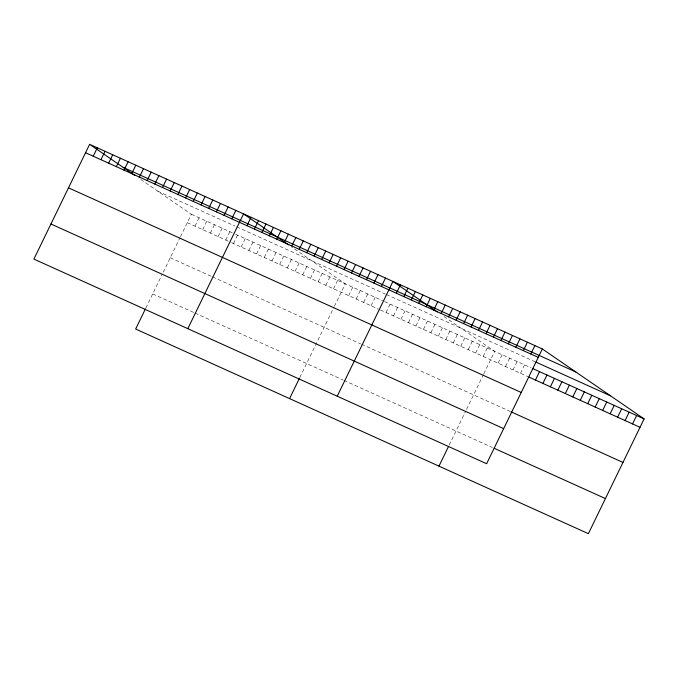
<?xml version="1.0" encoding="UTF-8"?>
<svg xmlns="http://www.w3.org/2000/svg" width="678" height="678" viewBox="0 0 678 678"><rect width="100%" height="100%" fill="white"/><g stroke="black" fill="none" stroke-linecap="round" stroke-linejoin="round"><path stroke-width="0.51" stroke-dasharray="3.39 2.54" d="M145.872 307.973L162.347 274.048M163.228 272.242L180.051 237.597M180.475 236.715L191.374 214.273L138.337 177.814M194.984 226.155L199.069 217.748M202.688 229.63L206.765 221.231M210.383 233.113L214.46 224.706M218.079 236.588L222.155 228.181M225.774 240.071L229.859 231.664M233.469 243.546L237.554 235.139M241.165 247.029L245.25 238.622M248.86 250.504L252.945 242.097M256.555 253.987L260.64 245.58M264.259 257.462L268.335 249.055M271.954 260.945L276.031 252.538M279.65 264.42L283.726 256.013M287.345 267.903L291.43 259.496M295.04 271.378L299.125 262.971M302.735 274.861L306.82 266.454M310.431 278.336L314.516 269.929M318.126 281.819L322.211 273.412M325.83 285.294L329.906 276.887M333.525 288.777L337.602 280.37M299.803 377.553L333.974 307.168M334.398 306.295L345.297 283.845L291.54 246.894M348.687 295.625L352.772 287.226M356.162 299.006L360.238 290.599M363.628 302.38L367.713 293.972M371.095 305.761L375.18 297.354M386.036 312.516L390.121 304.108M393.511 315.889L397.588 307.481M400.978 319.262L405.063 310.855M408.453 322.643L412.529 314.236M415.919 326.016L420.004 317.609M423.386 329.398L427.471 320.991M430.861 332.771L434.937 324.364M438.327 336.144L442.412 327.737M445.802 339.525L449.878 331.118M453.268 342.899L457.353 334.491M460.735 346.28L464.82 337.873M468.21 349.653L472.286 341.246M475.676 353.026L479.761 344.619M483.151 356.408L487.228 348M449.2 445.082L465.676 411.156M466.549 409.343L483.372 374.697M483.804 373.824L494.703 351.374L443.827 316.406M498.084 363.162L502.169 354.755M505.559 366.535L509.644 358.128M513.026 369.908L517.111 361.501M520.501 373.29L524.577 364.883M157.796 191.188L234.758 225.977M236.681 226.85L385.494 294.108M386.426 294.532L534.891 361.637M191.374 214.273L234.664 233.842M235.63 234.274L382.655 300.727M384.519 301.574L531.12 367.832M187.289 222.681L230.588 242.241M231.545 242.682L378.57 309.134M380.434 309.982L527.967 376.663M170.246 257.776L211.621 276.471M212.578 276.904L360.594 343.814M361.527 344.229L509.992 411.343M152.694 293.938L194.061 312.634M195.018 313.067L343.034 379.968M343.966 380.392L492.431 447.505"/><path stroke-width="1.02" d="M89.623 144.329L33.9 259.098L486.626 463.727L542.349 348.967L89.623 144.329L134.736 175.339M93.242 156.22L97.318 147.812M100.937 159.694L105.022 151.287M108.633 163.178L112.718 154.77M116.328 166.652L120.413 158.245M124.023 170.136L128.108 161.728M131.718 173.61L135.803 165.203M139.422 177.094L143.499 168.686M147.118 180.568L151.194 172.161M154.813 184.052L158.889 175.644M162.508 187.526L166.593 179.119M170.203 191.001L174.288 182.602M177.899 194.484L181.984 186.077M185.594 197.959L189.679 189.56M193.289 201.442L197.374 193.035M145.448 308.854L135.651 329.033L588.377 533.671L644.1 418.902L542.349 348.967M200.993 204.917L205.07 196.51M208.688 208.4L212.765 199.993M216.384 211.875L220.46 203.468M224.079 215.358L228.164 206.951M231.774 218.833L235.859 210.426M187.823 328.669L243.555 213.909L288.659 244.911M246.945 225.689L251.021 217.282M254.411 229.071L258.496 220.664M261.877 232.444L265.962 224.037M269.352 235.817L273.429 227.41M276.819 239.198L280.904 230.791M284.294 242.571L288.37 234.164M291.76 245.953L295.845 237.546M299.227 249.326L303.312 240.919M306.702 252.699L310.787 244.3M314.168 256.081L318.253 247.673M321.643 259.454L325.72 251.046M329.11 262.835L333.195 254.428M336.585 266.208L340.661 257.801M344.051 269.581L348.136 261.183M289.574 398.605L299.371 378.426M351.518 272.963L355.603 264.556M358.993 276.336L363.069 267.929M366.459 279.717L370.544 271.31M373.934 283.09L378.01 274.683M381.4 286.472L385.485 278.065M337.229 396.198L392.952 281.438L437.344 311.948M396.342 293.218L400.418 284.811M403.808 296.6L407.893 288.192M411.283 299.973L415.36 291.565M418.75 303.354L422.835 294.947M426.216 306.727L430.301 298.32M433.691 310.1L437.776 301.693M441.158 313.482L445.243 305.075M448.633 316.855L452.709 308.448M456.099 320.236L460.184 311.829M463.574 323.609L467.65 315.202M471.04 326.982L475.125 318.575M478.507 330.364L482.592 321.957M485.982 333.737L490.058 325.33M493.448 337.119L497.533 328.711M438.971 466.142L448.344 446.836M500.923 340.492L505 332.084M508.39 343.865L512.475 335.457M515.856 347.246L519.941 338.839M523.331 350.619L527.416 342.212M530.798 354.001L534.883 345.594M535.442 380.044L539.519 371.637M542.909 383.417L546.993 375.01M550.375 386.791L554.46 378.383M557.85 390.172L561.926 381.765M565.316 393.545L569.401 385.138M572.791 396.927L576.868 388.519M580.258 400.3L584.343 391.892M587.724 403.673L591.809 395.274M595.199 407.054L599.284 398.647M602.666 410.427L606.751 402.02M610.141 413.809L614.217 405.402M617.607 417.182L621.692 408.775M625.082 420.555L629.159 412.156M632.549 423.936L636.634 415.529M123.201 167.415L575.927 372.044M85.547 152.736L538.273 357.374M535.823 362.06L610.522 395.825M532.984 368.679L644.1 418.902M528.899 377.087L640.015 427.31M68.503 187.84L521.229 392.469M510.924 411.766L622.972 462.413M50.943 223.994L503.669 428.632M494.304 448.344L605.42 498.567"/></g></svg>
